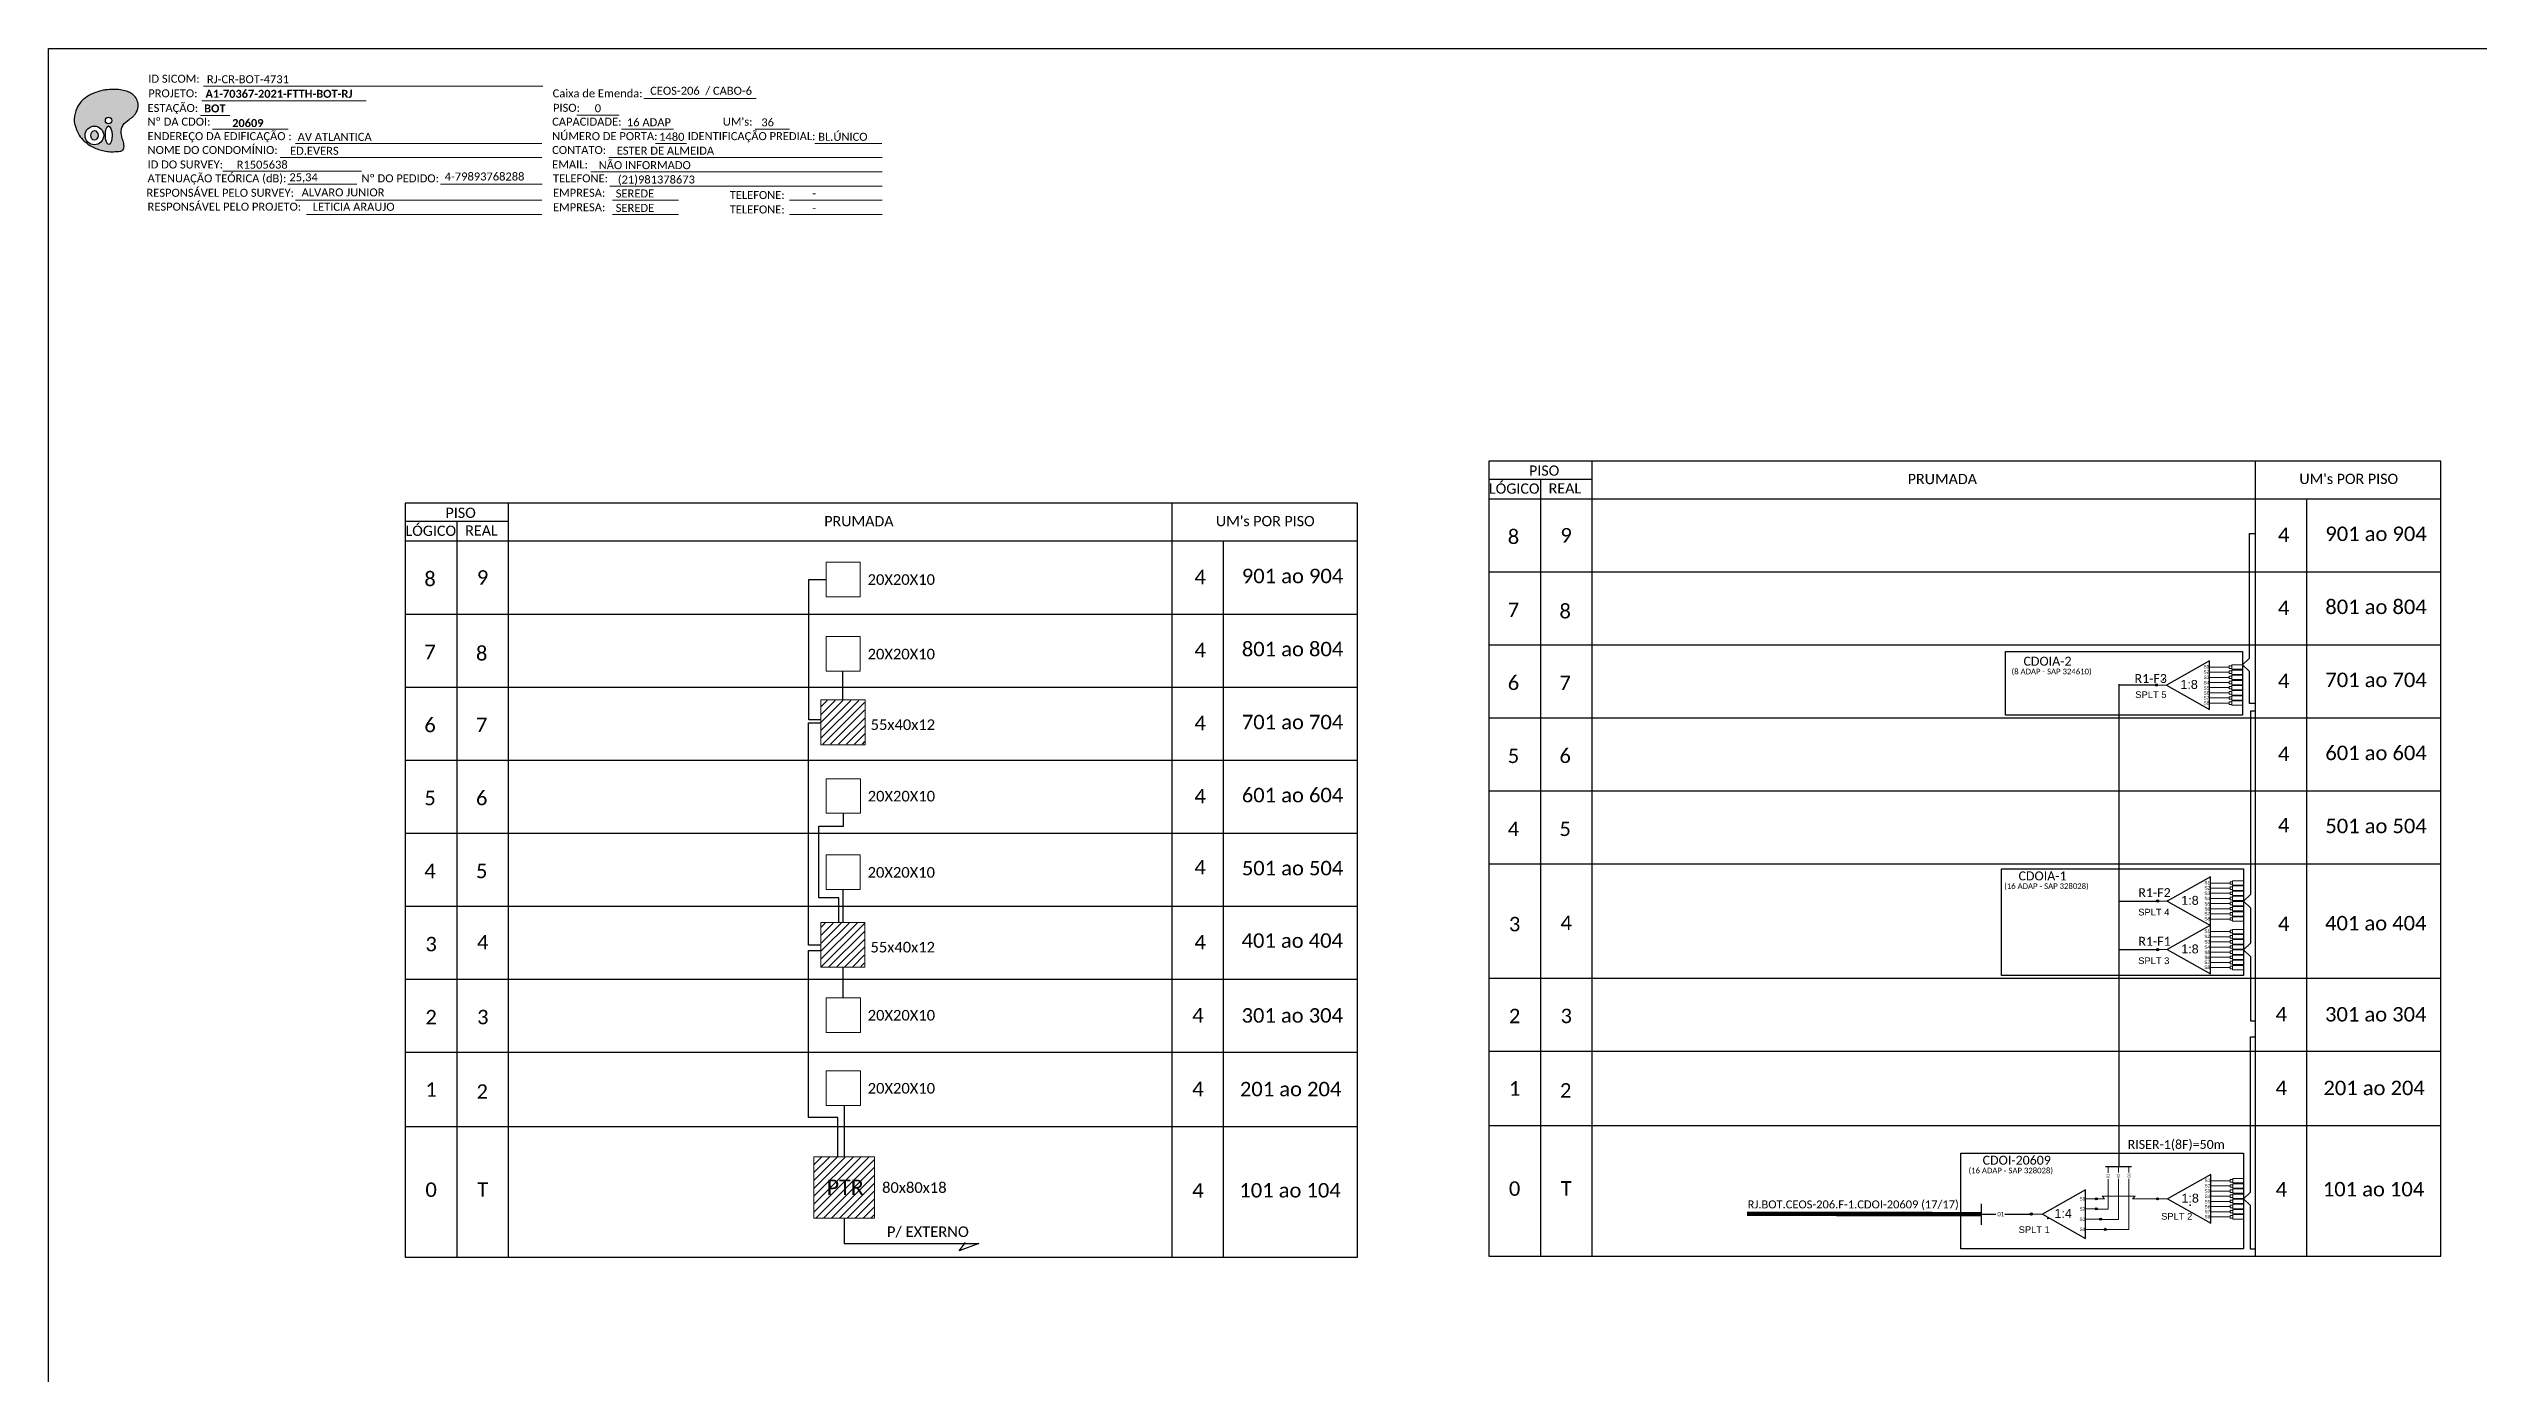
# Model space of a CAD drawing. Extents: x -4 to 837, y 1 to 595.
# Drawn here: x -4 to 541, y 298 to 595 of the extents above; entities that cross this region are included whole.
import ezdxf
from ezdxf.enums import TextEntityAlignment as Align

# ---------------------------------------------------------------- set-up
doc = ezdxf.new("R2010")
doc.units = 0
doc.styles.add('ARIAL', font='arial.ttf')
doc.styles.add('WMF-Calibri0', font='calibri.ttf')
doc.styles.add('WMF-Calibri1', font='calibrib.ttf')

# ---------------------------------------------------------------- blocks, each defined once
blk = doc.blocks.new('OI')
h = blk.add_hatch(color=40)
edge = h.paths.add_edge_path()
edge.add_spline(control_points=[(4.35, -0.67), (3.92, -0.99), (3.26, -1.5), (2.81, -2.59), (2.9, -3.5), (3.06, -4.27), (3.31, -4.85), (3.37, -5.39), (3.4, -5.88), (3.2, -6.4), (2.54, -6.61), (1.65, -6.63), (0.55, -6.67), (-0.56, -6.42), (-1.61, -6.14), (-2.77, -5.61), (-3.92, -4.77), (-4.89, -3.7), (-5.34, -2.65), (-5.6, -1.94), (-5.85, -0.96), (-5.71, 0.47), (-5.1, 2.02), (-4.14, 3.02), (-3.3, 3.61), (-2.37, 4.16), (-1.36, 4.44), (-0.56, 4.7), (0.79, 4.85), (2.24, 4.97), (3.79, 4.57), (4.67, 4.21), (5.44, 3.65), (5.76, 2.99), (6.03, 2.21), (6.01, 1.46), (5.72, 0.64), (5.31, 0.08), (4.88, -0.38), (4.51, -0.55), (4.35, -0.67)], knot_values=[0, 0, 0, 0, 1.60434, 2.417191, 3.427595, 4.282808, 4.776746, 5.304182, 5.888771, 6.258406, 6.858137, 7.79129, 8.986195, 10.124242, 11.187857, 12.242908, 13.953784, 15.414161, 16.515391, 17.349188, 17.675853, 19.552021, 21.515531, 22.568638, 23.63245, 24.621084, 25.782718, 26.745347, 27.142653, 29.870543, 31.004649, 31.921532, 32.709589, 33.801391, 34.042471, 35.192333, 35.971461, 36.628871, 37.254359, 37.836911, 37.836911, 37.836911, 37.836911], degree=3, periodic=0)
h.paths.add_polyline_path([(1.13, -0.87, -1), (-0.04, -0.87, -1)], flags=16)
edge = h.paths.add_edge_path(flags=16)
edge.add_ellipse((0.56, -3.59), major_axis=(-0.02, 1.71), ratio=0.361305, start_angle=0, end_angle=360)
h.paths.add_polyline_path([(-0.36, -3.62, -1), (-3.8, -3.62, -1)], flags=16)
edge = h.paths.add_edge_path(flags=0)
edge.add_ellipse((-2.08, -3.62), major_axis=(0, 0.885), ratio=0.758294, start_angle=0, end_angle=360)
at = {"color": 40}
for centre, radius in [((-2.08, -3.62), 1.72), ((0.54, -0.87), 0.587)]:
    blk.add_circle(centre, radius, dxfattribs=at)
blk.add_ellipse((-2.08, -3.62), major_axis=(0, 0.885), ratio=0.758294, start_param=-3.141592653589792, end_param=3.141592653589792, dxfattribs=at)
blk.add_ellipse((0.56, -3.59), major_axis=(-0.02, 1.71), ratio=0.361305, dxfattribs=at)
at = {"color": 40, "start_tangent": (-0.800898, -0.598801), "end_tangent": (-0.800898, -0.598801)}
blk.add_spline([(4.35, -0.67), (3.2, -1.78), (2.9, -2.54), (2.92, -3.55), (3.12, -4.38), (3.28, -4.85), (3.37, -5.37), (3.35, -5.95), (3.2, -6.29), (2.66, -6.55), (1.73, -6.63), (0.54, -6.62), (-0.58, -6.41), (-1.6, -6.11), (-2.56, -5.67), (-3.95, -4.67), (-4.89, -3.56), (-5.37, -2.56), (-5.64, -1.78), (-5.72, -1.46), (-5.63, 0.42), (-4.84, 2.22), (-4.13, 2.99), (-3.27, 3.62), (-2.4, 4.09), (-1.3, 4.47), (-0.37, 4.72), (0.02, 4.77), (2.75, 4.8), (3.85, 4.53), (4.69, 4.16), (5.31, 3.68), (5.85, 2.73), (5.93, 2.5), (5.94, 1.35), (5.67, 0.62), (5.29, 0.08), (4.84, -0.36), (4.35, -0.67)], degree=3, dxfattribs=at)
blk = doc.blocks.new('SPLT_1-8_SC-APC')
at = {"color": 1}
blk.add_lwpolyline([(-7.37, -2.1), (-17.04, -7.55), (-7.37, -13), (-7.37, -2.1)], dxfattribs=at)
at = {"color": 3, "lineweight": 0}
for points in [[(-2.99, -3.51), (-7.37, -3.51)], [(-7.37, -4.66), (-2.99, -4.66)], [(-2.41, -3.02), (-2.41, -4)], [(-2.41, -3.02), (0, -3.02)], [(-2.41, -4), (0, -4)], [(-2.41, -4.17), (-2.41, -5.16)], [(-2.41, -4.17), (0, -4.17)], [(-2.41, -5.16), (0, -5.16)], [(-2.41, -5.32), (-2.41, -6.31)], [(-2.41, -5.32), (0, -5.32)], [(-7.37, -5.82), (-2.99, -5.82)], [(-7.37, -6.97), (-2.99, -6.97)], [(-7.37, -8.12), (-2.99, -8.12)], [(-7.37, -9.28), (-2.99, -9.28)], [(-7.37, -10.43), (-2.99, -10.43)], [(-2.41, -6.31), (0, -6.31)], [(-2.41, -6.48), (-2.41, -7.46)], [(-2.41, -6.48), (0, -6.48)], [(-2.41, -7.46), (0, -7.46)], [(-2.41, -7.63), (-2.41, -8.62)], [(-2.41, -7.63), (0, -7.63)], [(-2.41, -8.62), (0, -8.62)], [(-2.41, -8.78), (-2.41, -9.77)], [(-2.41, -8.78), (0, -8.78)], [(-2.41, -9.77), (0, -9.77)], [(-2.41, -9.94), (-2.41, -10.92)], [(-2.41, -9.94), (0, -9.94)], [(-7.37, -11.58), (-2.99, -11.58)], [(-2.41, -10.92), (0, -10.92)], [(-2.41, -11.09), (-2.41, -12.08)], [(-2.41, -11.09), (0, -11.09)], [(-2.41, -12.08), (0, -12.08)]]:
    blk.add_lwpolyline(points, dxfattribs=at)
for points in [[(-2.99, -3.22), (-2.41, -3.22), (-2.41, -3.8), (-2.99, -3.8)], [(-2.99, -4.38), (-2.41, -4.38), (-2.41, -4.95), (-2.99, -4.95)], [(-2.99, -5.53), (-2.41, -5.53), (-2.41, -6.1), (-2.99, -6.1)], [(-2.99, -6.68), (-2.41, -6.68), (-2.41, -7.26), (-2.99, -7.26)], [(-2.99, -7.84), (-2.41, -7.84), (-2.41, -8.41), (-2.99, -8.41)], [(-2.99, -8.99), (-2.41, -8.99), (-2.41, -9.56), (-2.99, -9.56)], [(-2.99, -10.14), (-2.41, -10.14), (-2.41, -10.72), (-2.99, -10.72)], [(-2.99, -11.3), (-2.41, -11.3), (-2.41, -11.87), (-2.99, -11.87)]]:
    blk.add_lwpolyline(points, close=True, dxfattribs=at)
at = {"color": 1, "lineweight": 0}
blk.add_lwpolyline([(-17.04, -7.55), (-19.26, -7.55)], dxfattribs=at)
at = {"color": 1, "style": 'ARIAL'}
for s, height, p in [('S1', 0.75, (-8.74, -3.78)), ('S2', 0.75, (-8.74, -4.97)), ('S3', 0.75, (-8.74, -6.18)), ('1:8', 2, (-13.91, -8.4)), ('S4', 0.75, (-8.74, -7.36)), ('S5', 0.75, (-8.74, -8.57)), ('S6', 0.75, (-8.74, -9.69)), ('S7', 0.75, (-8.74, -10.78)), ('S8', 0.75, (-8.74, -11.9))]:
    blk.add_text(s, height=height, dxfattribs=at).set_placement(p)
blk = doc.blocks.new('SPLITTER_')
blk.add_point((0, 0))
at = {"style": 'ARIAL', "flags": 4}
blk.add_attdef('SPLT', (0, -3.26), '', height=1.5, dxfattribs=at)
blk = doc.blocks.new('SPLITTER FUTURO')
blk.add_point((0, 0))
at = {"style": 'ARIAL', "text_generation_flag": 6, "flags": 4}
for tag, p, height in [('SPLT', (-6.22, -4.1), 1.5), ('INSTAL.', (-6.25, -6.09), 1.25)]:
    blk.add_attdef(tag, p, '', height=height, rotation=180, dxfattribs=at)

msp = doc.modelspace()

# ---------------------------------------------------------------- hatches: boundary and pattern name
h = msp.add_hatch(color=3)
h.dxf.hatch_style = 1
edge = h.paths.add_edge_path()
edge.add_arc((468.45, 452.57), 0.242, 0, 360)
h = msp.add_hatch()
h.set_pattern_fill('ANSI31', color=1, scale=10, style=0)
h.set_pattern_definition([(45, (-445.9274, 51.7968), (-0.8838835, 0.8838835), [])])
h.paths.add_polyline_path([(178.98, 449.12), (169.24, 449.14), (169.29, 439.29), (179.06, 439.34)])
h.paths.add_polyline_path([(177.57, 440.11), (177.57, 440.11), (177.57, 445.26), (177.57, 445.26)], flags=24)
h = msp.add_hatch(color=3)
h.dxf.hatch_style = 1
edge = h.paths.add_edge_path()
edge.add_arc((468.67, 404.17), 0.256, -180, 180, ccw=False)
h = msp.add_hatch()
h.set_pattern_fill('ANSI31', color=1, scale=10, style=0)
h.set_pattern_definition([(45, (-445.8578, 2.3467), (-0.8838835, 0.8838835), [])])
h.paths.add_polyline_path([(178.95, 399.23), (169.29, 399.16), (169.26, 389.39), (178.92, 389.46)])
h.paths.add_polyline_path([(177.64, 390.66), (177.64, 390.66), (177.64, 395.81), (177.64, 395.81)], flags=24)
h = msp.add_hatch(color=3)
h.dxf.hatch_style = 1
edge = h.paths.add_edge_path()
edge.add_arc((468.67, 393.27), 0.256, -180, 180, ccw=False)
h = msp.add_hatch()
h.set_pattern_fill('ANSI31', color=1, scale=10, style=0)
h.set_pattern_definition([(45, (-457.8024, -17.5247), (-0.8838835, 0.8838835), [])])
h.paths.add_polyline_path([(156.27, 370.79), (165.7, 370.79), (165.7, 375.94), (156.27, 375.94)], flags=9)
h = msp.add_hatch()
h.set_pattern_fill('ANSI31', color=1, scale=10, style=0)
h.set_pattern_definition([(45, (-443.9758, -50.9121), (-0.8838835, 0.8838835), [])])
h.paths.add_polyline_path([(181.21, 346.81), (167.64, 346.81), (167.64, 333.05), (181.21, 333.05)])
h.paths.add_polyline_path([(170.1, 337.4), (179.52, 337.4), (179.52, 342.55), (170.1, 342.55)], flags=24)
h = msp.add_hatch(color=3)
h.dxf.hatch_style = 1
edge = h.paths.add_edge_path()
edge.add_arc((454.95, 337.4), 0.256, 0, 360)
h = msp.add_hatch(color=3)
h.dxf.hatch_style = 1
edge = h.paths.add_edge_path()
edge.add_arc((468.66, 337.4), 0.256, -180, 180, ccw=False)
h = msp.add_hatch(color=3)
h.dxf.hatch_style = 1
edge = h.paths.add_edge_path()
edge.add_arc((440.41, 333.97), 0.256, 0, 360)
h = msp.add_hatch(color=3)
h.dxf.hatch_style = 1
edge = h.paths.add_edge_path()
edge.add_arc((454.95, 335.16), 0.256, 0, 360)
h = msp.add_hatch(color=3)
h.dxf.hatch_style = 1
edge = h.paths.add_edge_path()
edge.add_arc((455.94, 332.84), 0.256, -180, 180, ccw=False)
h = msp.add_hatch(color=3)
h.dxf.hatch_style = 1
edge = h.paths.add_edge_path()
edge.add_arc((456.94, 330.53), 0.256, -180, 180, ccw=False)

# ---------------------------------------------------------------- linework, layer by layer
at = {"color": 5}
msp.add_line((468.45, 452.57), (459.96, 452.57), dxfattribs=at)
msp.add_lwpolyline([(-3.83, 595.26), (837.17, 595.26), (837.17, 1.26), (-3.83, 1.26)], close=True)
at = {"color": 7, "lineweight": 0}
for points in [[(30.52, 583.57), (67.31, 583.57)], [(30.9, 586.85), (106.88, 586.85)], [(129.55, 584.06), (154.69, 584.06)], [(30.23, 580.29), (36.78, 580.29)], [(32.89, 577.22), (49.86, 577.22)], [(114.51, 580.33), (123.99, 580.33)], [(124.56, 577.22), (136.18, 577.22)], [(154.5, 577.22), (162.17, 577.22)], [(51.46, 573.98), (106.71, 573.98)], [(132.14, 573.98), (139.09, 573.98)], [(167.84, 573.98), (182.87, 573.98)], [(35.21, 567.81), (66.25, 567.81)], [(48.05, 570.87), (106.71, 570.87)], [(117.64, 567.63), (182.9, 567.63)], [(121.68, 570.87), (182.9, 570.87)], [(49.74, 564.84), (65.25, 564.84)], [(51.46, 561.28), (106.71, 561.28)], [(83.97, 564.84), (106.74, 564.84)], [(121.92, 564.4), (182.9, 564.4)], [(122.53, 561.28), (137.33, 561.28)], [(162.13, 561.28), (182.9, 561.28)], [(53.95, 558.05), (106.71, 558.05)], [(122.53, 558.05), (137.33, 558.05)], [(162.13, 558.05), (182.9, 558.05)], [(452.56, 337.4), (454.95, 337.4)], [(452.56, 335.16), (454.95, 335.16)], [(452.56, 332.84), (455.94, 332.84)], [(452.56, 330.53), (456.94, 330.53)]]:
    msp.add_lwpolyline(points, dxfattribs=at)
at = {"color": 0}
for points in [[(532.15, 502.8), (318.83, 502.8)], [(341.98, 498.69), (318.83, 498.69)], [(289.4, 493.34), (76.09, 493.34)], [(99.23, 489.23), (76.09, 489.23)]]:
    msp.add_lwpolyline(points, dxfattribs=at)
for points in [[(318.83, 502.8), (318.83, 494.33)], [(341.98, 494.33), (341.98, 502.8)], [(490.56, 502.8), (490.56, 494.33)], [(532.15, 494.33), (532.15, 502.8)], [(330.41, 498.69), (330.41, 494.33)], [(76.09, 493.34), (76.09, 484.87)], [(99.23, 484.87), (99.23, 493.34)], [(247.81, 493.34), (247.81, 484.87)], [(289.4, 484.87), (289.4, 493.34)], [(318.83, 494.33), (532.15, 494.33)], [(318.83, 494.33), (318.83, 324.54), (532.15, 324.54), (532.15, 494.33)], [(330.41, 494.33), (330.41, 324.54)], [(341.98, 324.54), (341.98, 494.33)], [(490.56, 494.33), (490.56, 324.54)], [(502.13, 324.54), (502.13, 494.33)], [(76.09, 484.87), (289.4, 484.87)], [(76.09, 484.87), (76.09, 324.29), (289.4, 324.29), (289.4, 484.87)], [(87.66, 489.23), (87.66, 484.87)], [(87.66, 484.87), (87.66, 324.29)], [(99.23, 324.29), (99.23, 484.87)], [(247.81, 484.87), (247.81, 324.29)], [(259.38, 324.29), (259.38, 484.87)], [(318.83, 477.96), (532.15, 477.96)], [(76.09, 468.5), (289.4, 468.5)], [(318.83, 461.59), (532.15, 461.59)], [(76.09, 452.13), (289.4, 452.13)], [(318.83, 445.21), (532.15, 445.21)], [(76.09, 435.76), (289.4, 435.76)], [(318.83, 428.84), (532.15, 428.84)], [(76.09, 419.39), (289.4, 419.39)], [(318.83, 412.47), (532.15, 412.47)], [(76.09, 403.01), (289.4, 403.01)], [(76.09, 386.64), (289.4, 386.64)], [(318.83, 386.89), (532.15, 386.89)], [(76.09, 370.27), (289.4, 370.27)], [(318.83, 370.52), (532.15, 370.52)], [(76.09, 353.59), (289.4, 353.59)], [(318.83, 353.84), (532.15, 353.84)]]:
    msp.add_lwpolyline(points)
at = {"color": 3}
for points in [[(490.56, 448.44), (489.28, 448.44), (489.28, 455.59), (487.71, 457.09), (489.28, 458.6), (489.28, 486.52), (490.56, 486.52)], [(169.19, 444.81), (166.49, 444.81), (166.49, 476.26), (170.35, 476.26)], [(174.15, 449.24), (174.15, 455.67)], [(490.56, 446.75), (489.48, 446.75), (489.47, 405.64), (487.9, 404.13), (489.47, 402.62), (489.47, 394.74), (487.9, 393.23), (489.47, 391.72), (489.47, 377.29), (490.56, 377.29)], [(169.17, 394.27), (166.43, 394.27), (166.43, 444.07), (169.19, 444.07)], [(173.21, 399.35), (173.21, 404.85), (168.72, 404.85), (168.72, 420.94), (174.23, 420.94), (174.23, 423.82)], [(174.21, 399.35), (174.21, 406.72)], [(172.96, 346.81), (172.96, 355.6), (166.43, 355.6), (166.43, 393.1), (169.17, 393.1)], [(174.21, 382.47), (174.21, 389.31)], [(490.56, 326.15), (489.52, 326.15), (489.52, 335.89), (487.95, 337.4), (489.52, 338.91), (489.52, 373.69), (490.56, 373.69)], [(174.43, 358.33), (174.43, 346.81)], [(429.26, 333.97), (432.42, 333.97)], [(434.49, 333.97), (440.41, 333.97)]]:
    msp.add_lwpolyline(points, dxfattribs=at)
at = {"lineweight": 0}
for points in [[(178.02, 480.14), (170.35, 480.14), (170.35, 472.37), (178.02, 472.37)], [(178.02, 463.43), (170.35, 463.43), (170.35, 455.67), (178.02, 455.67)], [(178.04, 431.58), (170.37, 431.58), (170.37, 423.82), (178.04, 423.82)], [(178.02, 414.49), (170.35, 414.49), (170.35, 406.72), (178.02, 406.72)], [(178.04, 382.47), (170.37, 382.47), (170.37, 374.7), (178.04, 374.7)], [(178.04, 366.1), (170.37, 366.1), (170.37, 358.33), (178.04, 358.33)]]:
    msp.add_lwpolyline(points, close=True, dxfattribs=at)
at = {"color": 1}
for points in [[(434.58, 460.11), (487.71, 460.11), (487.71, 445.79), (434.58, 445.79)], [(433.7, 411.35), (487.93, 411.35), (487.93, 387.5), (433.7, 387.5)], [(424.62, 347.65), (487.95, 347.65), (487.95, 326.22), (424.62, 326.22)]]:
    msp.add_lwpolyline(points, close=True, dxfattribs=at)
at = {"color": 5}
for points in [[(459.96, 452.8), (459.96, 452.8), (459.96, 344.6)], [(459.96, 404.16), (468.7, 404.16)], [(459.96, 393.27), (468.64, 393.27)], [(457.03, 344.61), (462.85, 344.61)]]:
    msp.add_lwpolyline(points, dxfattribs=at)
at = {"color": 1, "lineweight": 0}
for points in [[(179.1, 449.24), (169.19, 449.24), (169.19, 439.2), (179.1, 439.2)], [(179.07, 399.35), (169.17, 399.35), (169.17, 389.31), (179.07, 389.31)], [(167.64, 346.81), (181.21, 346.81), (181.21, 333.05), (167.64, 333.05)]]:
    msp.add_lwpolyline(points, close=True, dxfattribs=at)
at = {"color": 5, "lineweight": 0}
for points in [[(457.63, 344.58), (457.63, 343.26)], [(459.94, 344.61), (459.94, 343.29)], [(462.26, 344.61), (462.26, 343.32)], [(455.19, 335.11), (457.63, 335.11), (457.63, 341.83)], [(457.17, 330.53), (462.25, 330.53), (462.25, 341.89)], [(459.94, 341.86), (459.94, 332.79)], [(456.17, 332.79), (459.94, 332.79)]]:
    msp.add_lwpolyline(points, dxfattribs=at)
at = {"color": 1}
for points in [[(452.56, 339.43), (442.89, 333.98), (452.56, 328.53), (452.56, 339.43)], [(174.43, 333.05), (174.43, 327.35), (204.57, 327.35)], [(429.26, 331.57), (429.26, 336.29)], [(200.15, 325.76), (201.56, 327.59)], [(204.57, 327.35), (200.15, 325.76)]]:
    msp.add_lwpolyline(points, dxfattribs=at)
at = {"color": 3, "lineweight": 0}
for points in [[(456.81, 337.4), (456.26, 338.03), (459.94, 338.03)], [(463.07, 337.4), (463.63, 338.03), (459.94, 338.03)], [(452.56, 337.4), (456.81, 337.4)], [(463.07, 337.4), (468.4, 337.4)]]:
    msp.add_lwpolyline(points, dxfattribs=at)
at = {"color": 1, "const_width": 1}
msp.add_lwpolyline([(376.66, 334.04), (429.26, 333.97)], dxfattribs=at)
at = {"color": 1, "lineweight": 0}
msp.add_lwpolyline([(442.89, 333.98), (440.67, 333.98)], dxfattribs=at)
at = {"color": 3}
for centre, radius in [((468.45, 452.57), 0.242), ((468.67, 404.17), 0.256), ((468.67, 393.27), 0.256), ((454.95, 337.4), 0.256), ((468.66, 337.4), 0.256), ((440.41, 333.97), 0.256), ((454.95, 335.16), 0.256), ((455.94, 332.84), 0.256), ((456.94, 330.53), 0.256)]:
    msp.add_circle(centre, radius, dxfattribs=at)

# ---------------------------------------------------------------- block references
at = {"color": 7, "xscale": 1.213923925138498, "yscale": 1.213923925184645, "zscale": 1.213923925163967, "rotation": 0.1532896023337312}
msp.add_blockref('OI', (8.94, 580.19), dxfattribs=at)
at = {"color": 3}
for p in [(487.71, 460.11), (487.9, 411.71), (487.9, 400.82), (487.95, 344.95)]:
    msp.add_blockref('SPLT_1-8_SC-APC', p, dxfattribs=at)
ref = msp.add_blockref('SPLITTER FUTURO', (469.92, 453.78))
ref.add_attrib('SPLT', 'SPLT 5', (463.69, 449.68), dxfattribs={"height": 1.5, "rotation": 180, "style": 'ARIAL', "text_generation_flag": 6})
ref = msp.add_blockref('SPLITTER_', (470.87, 404.18), dxfattribs=dict(xscale=-1))
ref.add_attrib('SPLT', 'SPLT 4', (464.34, 400.92), dxfattribs={"height": 1.5, "style": 'ARIAL'})
ref = msp.add_blockref('SPLITTER_', (470.87, 393.28), dxfattribs=dict(xscale=-1))
ref.add_attrib('SPLT', 'SPLT 3', (464.34, 390.02), dxfattribs={"height": 1.5, "style": 'ARIAL'})
ref = msp.add_blockref('SPLITTER_', (444.08, 333.01), dxfattribs=dict(xscale=-1))
ref.add_attrib('SPLT', 'SPLT 1', (437.55, 329.75), dxfattribs={"height": 1.5, "style": 'ARIAL'})
ref = msp.add_blockref('SPLITTER_', (476, 335.98), dxfattribs=dict(xscale=-1))
ref.add_attrib('SPLT', 'SPLT 2', (469.47, 332.72), dxfattribs={"height": 1.5, "style": 'ARIAL'})

# ---------------------------------------------------------------- texts
at = {"color": 7, "lineweight": 0, "style": 'WMF-Calibri0'}
for s, height, p in [('ID SICOM:', 1.793, (18.5, 587.6)), ('ESTAÇÃO:', 1.793, (18.34, 581.04)), ('PROJETO: ', 1.793, (18.5, 584.32)), ('Caixa de Emenda:', 1.7927, (109.1, 584.32)), ('PISO:', 1.793, (109.17, 581.08)), ('Nº DA CDOI:', 1.7927, (18.34, 577.97)), ('CAPACIDADE:', 1.7927, (108.99, 577.97)), ('NÚMERO DE PORTA:', 1.7927, (108.99, 574.73)), ("UM's:", 1.793, (147.23, 577.97)), ('ENDEREÇO DA EDIFICAÇÃO :', 1.7927, (18.34, 574.73)), ('NOME DO CONDOMÍNIO:', 1.7927, (18.34, 571.62)), ('CONTATO:', 1.793, (108.99, 571.62)), ('IDENTIFICAÇÃO PREDIAL:', 1.7927, (139.36, 574.73)), ('ATENUAÇÃO TEÓRICA (dB):', 1.7927, (18.34, 565.27)), ('ID DO SURVEY:', 1.7927, (18.34, 568.38)), ('Nº DO PEDIDO:', 1.7927, (66.26, 565.27)), ('EMAIL:', 1.793, (108.99, 568.38)), ('TELEFONE:', 1.793, (109.17, 565.27)), ('RESPONSÁVEL PELO SURVEY:', 1.7927, (18.1, 562.03)), ('RESPONSÁVEL PELO PROJETO:', 1.7927, (18.34, 558.92)), ('EMPRESA:', 1.793, (109.17, 562.03)), ('TELEFONE:', 1.793, (148.77, 561.53)), ('EMPRESA:', 1.793, (109.17, 558.79)), ('TELEFONE:', 1.793, (148.77, 558.29))]:
    msp.add_text(s, height=height, dxfattribs=at).set_placement(p)
at = {"color": 7}
for s, height, style, p in [('BOT', 1.793, 'WMF-Calibri1', (31.02, 580.94)), ('A1-70367-2021-FTTH-BOT-RJ', 1.7927, 'WMF-Calibri1', (31.31, 584.22)), ('0', 1.79, 'WMF-Calibri0', (118.53, 580.98)), ('CEOS-206  / CABO-6', 1.7927, 'WMF-Calibri0', (130.95, 584.9)), ('16 ADAP', 1.793, 'WMF-Calibri0', (125.74, 577.84)), ('36', 1.793, 'WMF-Calibri0', (155.85, 577.82)), ('ED.EVERS', 1.793, 'WMF-Calibri0', (50.25, 571.44)), ('AV ATLANTICA', 1.7927, 'WMF-Calibri0', (51.97, 574.57)), ('ESTER DE ALMEIDA', 1.7927, 'WMF-Calibri0', (123.45, 571.47)), ('1480', 1.793, 'WMF-Calibri0', (132.96, 574.58)), ('BL.ÚNICO', 1.793, 'WMF-Calibri0', (168.6, 574.58)), ('R1505638', 1.793, 'WMF-Calibri0', (38.3, 568.34)), ('25,34', 1.793, 'WMF-Calibri0', (50.12, 565.51)), ('4-79893768288', 1.7927, 'WMF-Calibri0', (84.92, 565.68)), ('NÃO INFORMADO', 1.7927, 'WMF-Calibri0', (119.41, 568.23)), ('(21)981378673', 1.7927, 'WMF-Calibri0', (123.7, 565)), ('ALVARO JUNIOR', 1.7927, 'WMF-Calibri0', (52.86, 562.12)), ('SEREDE', 1.793, 'WMF-Calibri0', (123.23, 561.88)), ('       -', 1.793, 'WMF-Calibri0', (162.84, 561.88)), ('LETICIA ARAUJO', 1.7927, 'WMF-Calibri0', (55.35, 558.89)), ('SEREDE', 1.793, 'WMF-Calibri0', (123.23, 558.65)), ('       -    ', 1.7927, 'WMF-Calibri0', (162.84, 558.65)), ('901 ao 904', 3.24, 'WMF-Calibri0', (506.26, 484.86)), ('20X20X10', 2.373, 'WMF-Calibri0', (179.67, 475.04)), ('901 ao 904', 3.24, 'WMF-Calibri0', (263.51, 475.41)), ('801 ao 804', 3.24, 'WMF-Calibri0', (506.26, 468.49)), ('20X20X10', 2.373, 'WMF-Calibri0', (179.67, 458.33)), ('801 ao 804', 3.24, 'WMF-Calibri0', (263.51, 459.03)), ('701 ao 704', 3.24, 'WMF-Calibri0', (506.26, 452.12)), ('55x40x12', 2.373, 'WMF-Calibri0', (180.34, 442.51)), ('701 ao 704', 3.24, 'WMF-Calibri0', (263.51, 442.66)), ('601 ao 604', 3.24, 'WMF-Calibri0', (506.26, 435.75)), ('20X20X10', 2.373, 'WMF-Calibri0', (179.69, 426.48)), ('601 ao 604', 3.24, 'WMF-Calibri0', (263.51, 426.29)), ('501 ao 504', 3.24, 'WMF-Calibri0', (506.26, 419.37)), ('20X20X10', 2.373, 'WMF-Calibri0', (179.67, 409.39)), ('501 ao 504', 3.24, 'WMF-Calibri0', (263.51, 409.92)), ('401 ao 404', 3.24, 'WMF-Calibri0', (506.2, 397.58)), ('55x40x12', 2.373, 'WMF-Calibri0', (180.31, 392.63)), ('401 ao 404', 3.24, 'WMF-Calibri0', (263.45, 393.68)), ('20X20X10', 2.373, 'WMF-Calibri0', (179.69, 377.37)), ('301 ao 304', 3.24, 'WMF-Calibri0', (263.45, 376.9)), ('301 ao 304', 3.24, 'WMF-Calibri0', (506.2, 377.15)), ('20X20X10', 2.373, 'WMF-Calibri0', (179.69, 361)), ('201 ao 204', 3.24, 'WMF-Calibri0', (263.08, 360.39)), ('201 ao 204', 3.24, 'WMF-Calibri0', (505.83, 360.64)), ('PTR', 3.433, 'WMF-Calibri0', (170.51, 338.28)), ('80x80x18', 2.373, 'WMF-Calibri0', (182.91, 338.74)), ('101 ao 104', 3.24, 'WMF-Calibri0', (262.95, 337.7)), ('101 ao 104', 3.24, 'WMF-Calibri0', (505.7, 337.95)), ('P/ EXTERNO', 2.373, 'WMF-Calibri0', (183.99, 328.84))]:
    msp.add_text(s, height=height, dxfattribs=dict(at, style=style)).set_placement(p)
at = {"color": 7, "style": 'WMF-Calibri1'}
msp.add_text('20609', height=1.793, dxfattribs=at).set_placement((40.81, 577.66), align=Align.CENTER)
at = {"color": 0, "style": 'WMF-Calibri0'}
for s, p in [('     PISO', (323.8, 499.5)), ('  LÓGICO', (317.25, 495.47)), ('    REAL', (329.01, 495.52)), ('PRUMADA', (412.7, 497.61)), ("UM's POR PISO", (500.44, 497.64)), ('     PISO', (81.05, 490.04)), ('PRUMADA', (169.96, 488.16)), ("UM's POR PISO", (257.7, 488.18)), ('  LÓGICO', (74.51, 486.01)), ('    REAL', (86.27, 486.07))]:
    msp.add_text(s, height=2.3, dxfattribs=at).set_placement(p)
at = {"color": 7, "style": 'WMF-Calibri0'}
for p in [(336.15, 486.15), (93.4, 476.7)]:
    msp.add_text('9', height=3.24, dxfattribs=at).set_placement(p, align=Align.MIDDLE_CENTER)
at = {"color": 1}
for s, height, style, p in [('CDOIA-2', 2, 'WMF-Calibri0', (438.63, 456.92)), ('CDOIA-1', 2, 'WMF-Calibri0', (437.52, 408.79)), ('CDOI-20609', 2, 'WMF-Calibri0', (429.48, 345.05)), ('S1', 0.75, 'ARIAL', (451.19, 337.05)), ('1:4', 2, 'ARIAL', (445.58, 333.13)), ('S2', 0.75, 'ARIAL', (451.19, 334.79)), ('S3', 0.75, 'ARIAL', (451.19, 332.44)), ('S4', 0.75, 'ARIAL', (451.19, 330.18))]:
    msp.add_text(s, height=height, dxfattribs=dict(at, style=style)).set_placement(p)
at = {"color": 1, "style": 'WMF-Calibri0'}
for s, p in [('(8 ADAP - SAP 324610)', (444.93, 454.99)), ('(16 ADAP - SAP 328028)', (443.78, 406.88)), ('(16 ADAP - SAP 328028)', (435.78, 343.12))]:
    msp.add_text(s, height=1.25, dxfattribs=at).set_placement(p, align=Align.CENTER)
at = {"color": 5, "style": 'WMF-Calibri0'}
for s, p in [('R1-F3', (463.52, 453.04)), ('R1-F2', (464.37, 405.04)), ('R1-F1', (464.37, 394.14)), ('RISER-1(8F)=50m', (461.98, 348.6))]:
    msp.add_text(s, height=2, dxfattribs=at).set_placement(p)
at = {"style": 'ARIAL'}
for s, p in [('02', (459.86, 342.54)), ('03', (462.28, 342.61)), ('01', (457.55, 342.51))]:
    msp.add_text(s, height=0.617, rotation=90, dxfattribs=at).set_placement(p, align=Align.MIDDLE_CENTER)
at = {"color": 1, "style": 'WMF-Calibri0'}
msp.add_text('RJ.BOT.CEOS-206.F-1.CDOI-20609 (17/17)', height=1.7898, dxfattribs=at).set_placement((400.48, 336.15, 3.73), align=Align.MIDDLE_CENTER)
at = {"style": 'ARIAL'}
msp.add_text('01', height=1, dxfattribs=at).set_placement((433.55, 333.97), align=Align.MIDDLE_CENTER)
at = {"color": 1, "insert": (31.64, 589.28), "char_height": 1.7927, "width": 42.385, "attachment_point": 1, "style": 'WMF-Calibri1'}
msp.add_mtext('{\\fCalibri|b0|i0|c0|p34;\\C7;RJ-CR-BOT-4731}', dxfattribs=at)
at = {"color": 7, "style": 'WMF-Calibri0'}
for tag, flags, p in [('8', 4, (324.37, 485.82)), ('4', 4, (496.93, 486.26)), ('8', 4, (81.63, 476.37)), ('4', 4, (254.18, 476.8)), ('7', 4, (324.37, 469.45)), ('8', 4, (335.95, 469.14)), ('4', 4, (496.93, 469.88)), ('7', 4, (81.63, 459.99)), ('8', 4, (93.2, 459.69)), ('4', 4, (254.18, 460.43)), ('6', 4, (324.37, 453.08)), ('7', 4, (335.95, 453.09)), ('4', 4, (496.93, 453.51)), ('6', 4, (81.63, 443.62)), ('7', 4, (93.2, 443.64)), ('4', 4, (254.18, 444.06)), ('5', 4, (324.37, 436.71)), ('6', 4, (335.95, 436.72)), ('4', 4, (496.93, 437.14)), ('5', 4, (81.63, 427.25)), ('6', 4, (93.2, 427.26)), ('4', 4, (254.18, 427.68)), ('4', 4, (324.37, 420.33)), ('5', 4, (335.95, 420.35)), ('4', 4, (496.93, 421.18)), ('4', 4, (81.63, 410.88)), ('5', 4, (93.2, 410.89)), ('4', 4, (254.18, 411.73)), ('3', 4, (324.62, 398.99)), ('4', 4, (336.19, 399.28)), ('4', 4, (496.93, 399.06)), ('3', 4, (81.87, 394.51)), ('4', 4, (93.45, 394.93)), ('4', 4, (254.18, 394.94)), ('2', 4, (81.87, 378.13)), ('3', 4, (93.45, 378.15)), ('4', 4, (253.67, 378.54)), ('2', 4, (324.62, 378.39)), ('3', 4, (336.19, 378.4)), ('4', 4, (496.41, 378.79)), ('1', 4, (81.87, 361.91)), ('2', 4, (93.32, 361.45)), ('4', 4, (253.67, 362.03)), ('1', 4, (324.62, 362.16)), ('2', 4, (336.06, 361.71)), ('4', 4, (496.41, 362.28)), ('0', 4, (81.87, 339.45)), ('T', 12, (93.45, 339.49)), ('4', 4, (253.67, 339.28)), ('0', 4, (324.62, 339.7)), ('T', 12, (336.19, 339.74)), ('4', 4, (496.41, 339.53))]:
    msp.add_attdef(tag, text='XX', height=3.24, dxfattribs=dict(at, flags=flags)).set_placement(p, align=Align.MIDDLE_CENTER)

doc.saveas('drawing.dxf')
